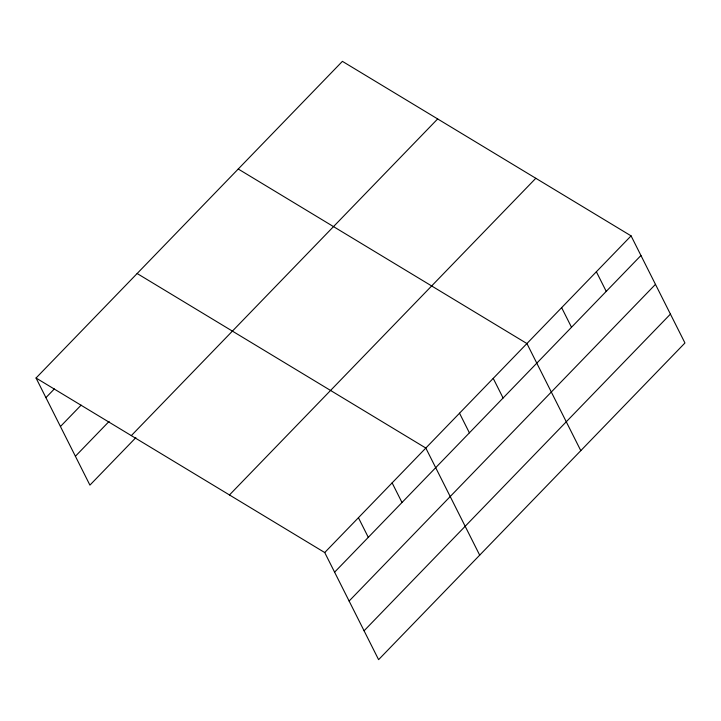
<?xml version="1.0" encoding="UTF-8"?>
<svg xmlns="http://www.w3.org/2000/svg" width="721" height="721" viewBox="0 0 721 721"><rect width="100%" height="100%" fill="white"/><g stroke="black" fill="none" stroke-linecap="round" stroke-linejoin="round"><path stroke-width="1.08" d="M36.05 378.02L342.403 61.348L631.082 235.875L684.95 342.98L378.597 659.652L324.729 552.547L36.05 378.02L89.918 485.125L135.872 437.629M45.919 397.641L54.345 388.934M60.438 426.517L81.122 405.139M75.399 456.258L109.096 421.425M131.312 435.619L437.665 118.938M229.467 494.957L535.82 178.276M324.729 552.547L631.082 235.875M334.598 572.177L640.951 255.495M349.117 601.044L655.47 284.362M364.078 630.785L670.431 314.113M238.245 169.011L526.925 343.547L580.793 450.652M137.143 273.52L425.823 448.047L479.69 555.152M596.366 271.763L606.235 291.383M561.641 307.651L571.51 327.271M493.227 378.381L503.096 398.001M459.529 413.214L469.398 432.834M392.125 482.881L401.994 502.501M358.427 517.714L368.296 537.334"/></g></svg>
